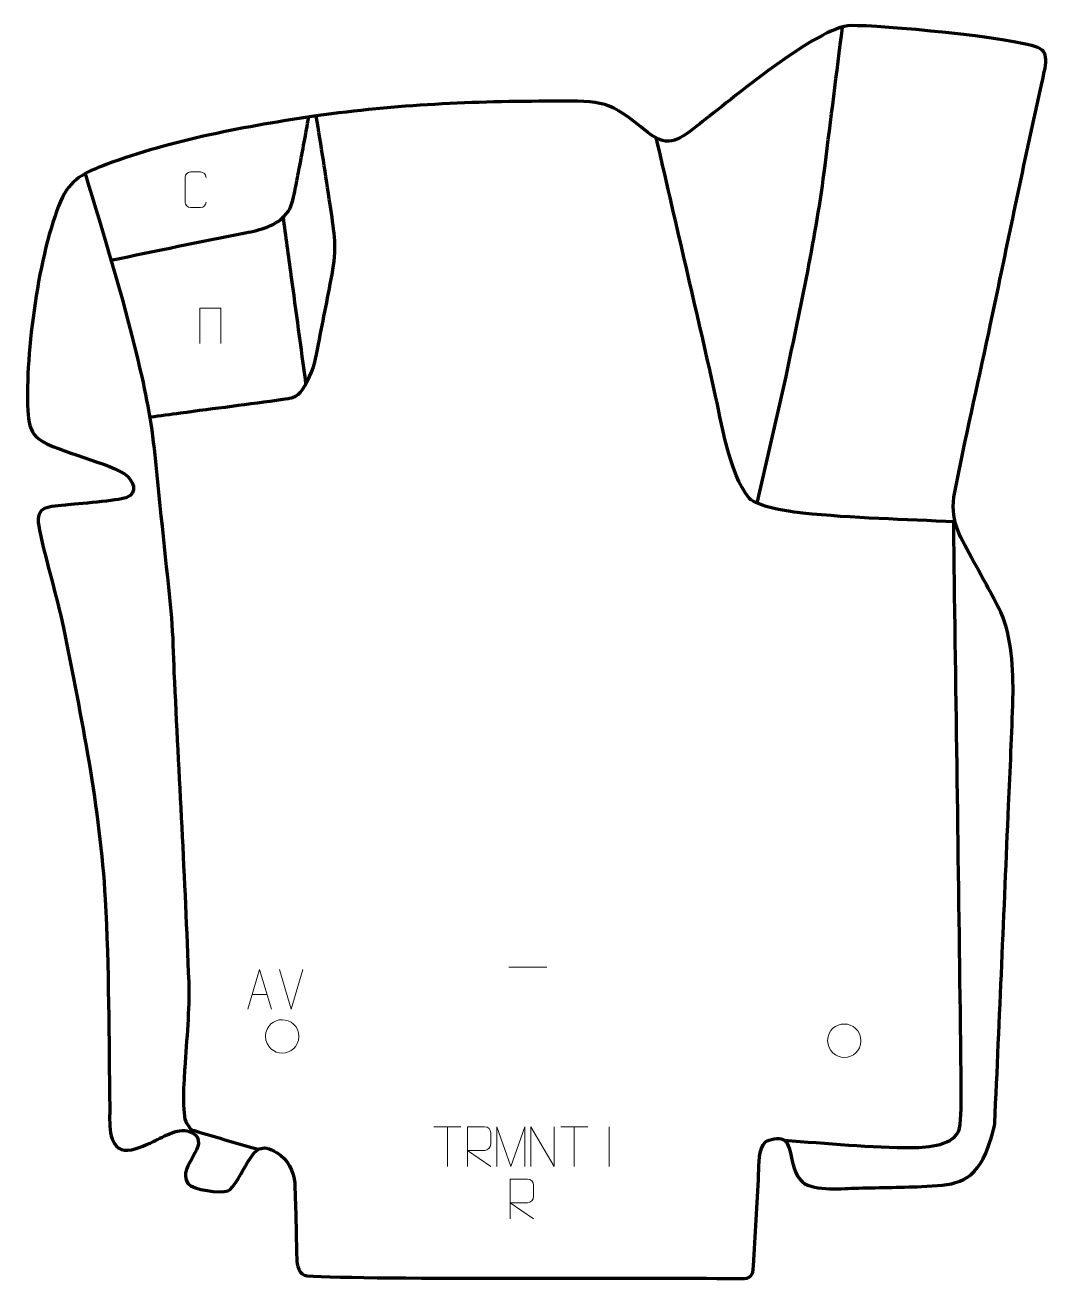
# Model space of a CAD drawing. Header units: millimetres. Extents: x 958 to 1601, y 124 to 915.
import ezdxf

# ---------------------------------------------------------------- set-up
doc = ezdxf.new("R2010")
doc.units = ezdxf.units.MM
doc.header["$MEASUREMENT"] = 0
doc.layers.add('layer 1', color=7, linetype='Continuous')
doc.layers.add('layer 2', color=7, linetype='Continuous')

msp = doc.modelspace()

# ---------------------------------------------------------------- linework, layer by layer
at = {"layer": 'layer 1', "color": 140, "lineweight": 158}
for points, knots in [([(1419.4101, 613.8107), (1419.4101, 613.8107), (1437.6957, 693.7138), (1437.6957, 693.7138), (1437.6957, 693.7138), (1446.7278, 738.579), (1456.5458, 781.0976), (1462.1335, 826.5988), (1462.1335, 826.5988), (1465.8145, 855.7074), (1469.495, 884.8161), (1473.1757, 913.9246)], [0, 0, 0, 0, 0.25, 0.25, 0.25, 0.25, 0.5, 0.5, 0.5, 0.5, 1, 1, 1, 1]), ([(1012.0687, 766.9496), (1040.3212, 772.9698), (1068.4039, 778.6228), (1096.7349, 784.2297), (1096.7349, 784.2297), (1105.9893, 786.0618), (1116.5943, 788.5604), (1122.7232, 796.3326), (1122.7232, 796.3326), (1122.7232, 796.3326), (1123.8928, 797.9096), (1123.8928, 797.9096), (1123.8928, 797.9096), (1126.5019, 801.7877), (1127.3056, 807.5241), (1128.2528, 812.0614), (1128.2528, 812.0614), (1129.2104, 816.5478), (1130.019, 821.0729), (1130.8704, 825.581), (1130.8704, 825.581), (1132.9538, 836.0569), (1134.8989, 846.6288), (1136.6952, 857.1605)], [0, 0, 0, 0, 0.14285714, 0.14285714, 0.14285714, 0.14285714, 0.28571429, 0.28571429, 0.28571429, 0.28571429, 0.42857143, 0.42857143, 0.42857143, 0.42857143, 0.57142857, 0.57142857, 0.57142857, 0.57142857, 0.71428571, 0.71428571, 0.71428571, 0.71428571, 1, 1, 1, 1]), ([(1036.8229, 668.2799), (1043.1607, 669.1228), (1049.4985, 669.9656), (1055.8363, 670.8085), (1055.8363, 670.8085), (1077.36, 673.6666), (1098.9775, 676.3233), (1120.465, 679.3855), (1120.465, 679.3855), (1130.3811, 680.7987), (1131.1331, 682.2337), (1135.74, 690.5956), (1135.74, 690.5956), (1140.3112, 698.8925), (1141.1895, 704.8783), (1142.8948, 714.0374), (1142.8948, 714.0374), (1145.8107, 729.6982), (1149.1033, 745.2606), (1151.9595, 760.9106), (1151.9595, 760.9106), (1154.6813, 775.9633), (1152.3695, 787.2062), (1150.1996, 802.0453), (1150.1996, 802.0453), (1147.4783, 820.6563), (1144.4937, 839.2981), (1141.421, 857.8575)], [0, 0, 0, 0, 0.125, 0.125, 0.125, 0.125, 0.25, 0.25, 0.25, 0.25, 0.375, 0.375, 0.375, 0.375, 0.5, 0.5, 0.5, 0.5, 0.625, 0.625, 0.625, 0.625, 0.75, 0.75, 0.75, 0.75, 1, 1, 1, 1]), ([(1544.1432, 602.0642), (1512.4617, 603.7385), (1479.6069, 604.3561), (1448.1421, 607.6036), (1448.1421, 607.6036), (1440.6145, 608.3805), (1419.0682, 611.5647), (1414.3061, 617.119), (1414.3061, 617.119), (1401.4083, 633.0433), (1396.8979, 665.0906), (1392.3345, 685.3064), (1392.3345, 685.3064), (1380.6418, 737.1054), (1368.5205, 788.8064), (1356.6489, 840.5645), (1356.6489, 840.5645), (1356.3625, 841.8134), (1356.0761, 843.0622), (1355.7898, 844.3111)], [0, 0, 0, 0, 0.16666667, 0.16666667, 0.16666667, 0.16666667, 0.33333333, 0.33333333, 0.33333333, 0.33333333, 0.5, 0.5, 0.5, 0.5, 0.66666667, 0.66666667, 0.66666667, 0.66666667, 1, 1, 1, 1]), ([(995.7944, 821.5234), (1007.4768, 782.5334), (1019.3274, 744.9893), (1028.7501, 705.2786), (1028.7501, 705.2786), (1033.7761, 684.0971), (1037.4635, 666.1138), (1039.6244, 644.348), (1039.6244, 644.348), (1043.0253, 610.1336), (1046.9031, 575.8338), (1050.122, 541.6338), (1050.122, 541.6338), (1051.1654, 530.5463), (1051.2367, 518.4276), (1051.772, 507.1767), (1051.772, 507.1767), (1054.8689, 442.2162), (1058.6358, 377.1276), (1061.0512, 312.1557), (1061.0512, 312.1557), (1061.6283, 294.9211), (1059.722, 275.6445), (1058.5785, 258.2834), (1058.5785, 258.2834), (1058.1333, 251.5248), (1056.4471, 227.9942), (1059.7316, 223.2588), (1059.7316, 223.2588), (1063.2682, 218.1599), (1061.7139, 219.3949), (1067.6427, 217.6362), (1067.6427, 217.6362), (1079.4479, 214.1345), (1091.262, 210.6659), (1103.0724, 207.1821), (1103.0724, 207.1821), (1103.0724, 207.1821), (1104.9086, 206.64), (1104.9086, 206.64)], [0, 0, 0, 0, 0.09090909, 0.09090909, 0.09090909, 0.09090909, 0.18181818, 0.18181818, 0.18181818, 0.18181818, 0.27272727, 0.27272727, 0.27272727, 0.27272727, 0.36363636, 0.36363636, 0.36363636, 0.36363636, 0.45454545, 0.45454545, 0.45454545, 0.45454545, 0.54545455, 0.54545455, 0.54545455, 0.54545455, 0.63636364, 0.63636364, 0.63636364, 0.63636364, 0.72727273, 0.72727273, 0.72727273, 0.72727273, 0.81818182, 0.81818182, 0.81818182, 0.81818182, 1, 1, 1, 1]), ([(1120.4814, 794.4586), (1122.1548, 782.1345), (1123.8281, 769.8103), (1125.5014, 757.4862), (1125.5014, 757.4862), (1128.5908, 734.7341), (1131.68, 711.9818), (1134.7693, 689.2296)], [0, 0, 0, 0, 0.33333333, 0.33333333, 0.33333333, 0.33333333, 1, 1, 1, 1]), ([(1436.4922, 212.486), (1463.0014, 210.5998), (1491.1211, 207.7881), (1517.5953, 207.8815), (1517.5953, 207.8815), (1526.4858, 207.9128), (1544.507, 209.173), (1546.836, 219.9759), (1546.836, 219.9759), (1548.2855, 226.6998), (1548.0237, 237.4167), (1547.9782, 244.7856), (1547.9782, 244.7856), (1546.9079, 348.3316), (1545.2497, 451.946), (1543.8454, 555.4949), (1543.8454, 555.4949), (1543.6308, 571.3231), (1543.416, 587.1514), (1543.2007, 602.9797)], [0, 0, 0, 0, 0.16666667, 0.16666667, 0.16666667, 0.16666667, 0.33333333, 0.33333333, 0.33333333, 0.33333333, 0.5, 0.5, 0.5, 0.5, 0.66666667, 0.66666667, 0.66666667, 0.66666667, 1, 1, 1, 1])]:
    msp.add_open_spline(points, degree=3, knots=knots, dxfattribs=at)
at = {"layer": 'layer 2', "color": 242, "lineweight": 158}
msp.add_open_spline([(1409.1653, 125.3095), (1368.8261, 126.0832), (1173.5113, 124.484), (1135.7244, 127.0266), (1135.7244, 127.0266), (1130.6358, 127.3691), (1129.2155, 134.0365), (1129.1234, 137.977), (1129.1234, 137.977), (1128.7409, 154.3076), (1128.6457, 167.517), (1127.888, 185.3566), (1127.888, 185.3566), (1127.2906, 192.8835), (1123.4159, 200.5433), (1116.8839, 204.528), (1116.8839, 204.528), (1106.4818, 210.7291), (1103.4854, 207.1409), (1097.7426, 197.7781), (1097.7426, 197.7781), (1095.713, 194.3357), (1089.0769, 181.5985), (1085.782, 180.5549), (1085.782, 180.5549), (1080.88, 179.0022), (1063.9199, 181.0498), (1060.6172, 185.1732), (1060.6172, 185.1732), (1056.7323, 191.5762), (1060.8123, 196.6511), (1063.9676, 202.5202), (1063.9676, 202.5202), (1066.7288, 207.6564), (1070.0001, 213.7188), (1063.0422, 217.2979), (1063.0422, 217.2979), (1055.1965, 221.3336), (1045.7871, 214.951), (1038.6941, 211.6444), (1038.6941, 211.6444), (1033.766, 209.3471), (1026.0149, 205.7524), (1020.5246, 206.1728), (1020.5246, 206.1728), (1009.6819, 208.274), (1011.3833, 224.6952), (1011.2691, 232.9302), (1011.2691, 232.9302), (1010.6687, 276.2648), (1010.8393, 321.4836), (1008.4223, 364.4748), (1008.4223, 364.4748), (1005.0771, 422.0141), (993.3936, 478.9047), (982.0981, 535.3171), (982.0981, 535.3171), (977.7047, 556.0269), (971.3392, 576.2388), (966.9917, 596.9037), (966.9917, 596.9037), (963.8578, 611.8003), (970.2563, 611.3784), (983.3079, 612.7122), (983.3079, 612.7122), (990.472, 613.4397), (1016.5984, 615.4513), (1021.5902, 617.3038), (1021.5902, 617.3038), (1029.8065, 620.3531), (1026.1683, 628.5057), (1020.6194, 632.3888), (1020.6194, 632.3888), (1006.6095, 640.8594), (973.8494, 647.2052), (964.839, 655.7637), (964.839, 655.7637), (961.2544, 659.1686), (959.9393, 665.4766), (959.6221, 672.358), (959.6221, 672.358), (957.9336, 708.9941), (966.6673, 771.968), (980.3278, 804.0829), (980.3278, 804.0829), (986.5631, 818.2613), (995.2141, 822.0423), (1009.0434, 827.2629), (1009.0434, 827.2629), (1050.0094, 842.7276), (1098.39, 851.5804), (1141.5012, 857.8693), (1141.5012, 857.8693), (1192.3412, 865.0936), (1240.1333, 867.0858), (1291.3691, 867.1678), (1291.3691, 867.1678), (1322.2944, 867.2172), (1325.8739, 867.8669), (1350.3615, 847.5419), (1350.3615, 847.5419), (1364.1319, 836.5321), (1371.1852, 843.8255), (1383.1495, 852.9485), (1383.1495, 852.9485), (1401.7423, 867.126), (1457.294, 914.4001), (1478.6225, 914.7986), (1478.6225, 914.7986), (1496.4003, 915.1309), (1580.6356, 907.4232), (1596.2165, 900.9471), (1596.2165, 900.9471), (1600.741, 898.883), (1601.3753, 896.5619), (1601.358, 891.6559), (1601.358, 891.6559), (1601.0272, 887.4637), (1598.8853, 879.1468), (1597.9024, 874.7146), (1597.9024, 874.7146), (1586.6092, 823.6831), (1576.2018, 772.2913), (1565.3016, 721.1468), (1565.3016, 721.1468), (1558.1853, 687.7896), (1550.5319, 654.2343), (1543.8872, 620.8176), (1543.8872, 620.8176), (1540.6181, 603.4063), (1546.475, 594.5245), (1554.4418, 579.7575), (1554.4418, 579.7575), (1560.6009, 568.3624), (1567.2739, 556.87), (1572.8813, 545.2226), (1572.8813, 545.2226), (1579.9325, 529.4595), (1581.0047, 509.9298), (1580.5699, 490.861), (1580.5699, 490.861), (1580.0353, 468.5066), (1578.8056, 445.7343), (1577.8551, 423.3706), (1577.8551, 423.3706), (1575.0189, 356.6361), (1572.1697, 289.8771), (1569.1372, 223.1516), (1569.1372, 223.1516), (1568.9917, 219.9491), (1564.8737, 207.6902), (1563.4351, 204.3142), (1563.4351, 204.3142), (1554.6839, 184.3139), (1541.9625, 184.18), (1522.8564, 183.3332), (1522.8564, 183.3332), (1508.9258, 182.7159), (1494.5621, 182.653), (1480.5657, 182.3093), (1480.5657, 182.3093), (1471.5178, 182.0397), (1453.0212, 180.1141), (1446.5867, 187.4513), (1446.5867, 187.4513), (1441.1768, 193.6201), (1441.6915, 202.7694), (1438.3563, 210.4787), (1438.3563, 210.4787), (1437.7542, 211.8703), (1436.9753, 212.1895), (1435.6293, 212.9957), (1435.6293, 212.9957), (1433.3966, 214.3331), (1426.599, 213.1927), (1424.6539, 211.4301), (1424.6539, 211.4301), (1420.05, 207.2581), (1420.6588, 197.25), (1420.3176, 191.3053), (1420.3176, 191.3053), (1419.2192, 172.0859), (1418.3074, 152.5781), (1417.0401, 133.2481), (1417.0401, 133.2481), (1416.645, 127.2203), (1415.7086, 125.184), (1409.1653, 125.3095)], degree=3, knots=[0, 0, 0, 0, 0.02083333, 0.02083333, 0.02083333, 0.02083333, 0.04166667, 0.04166667, 0.04166667, 0.04166667, 0.0625, 0.0625, 0.0625, 0.0625, 0.08333333, 0.08333333, 0.08333333, 0.08333333, 0.10416667, 0.10416667, 0.10416667, 0.10416667, 0.125, 0.125, 0.125, 0.125, 0.14583333, 0.14583333, 0.14583333, 0.14583333, 0.16666667, 0.16666667, 0.16666667, 0.16666667, 0.1875, 0.1875, 0.1875, 0.1875, 0.20833333, 0.20833333, 0.20833333, 0.20833333, 0.22916667, 0.22916667, 0.22916667, 0.22916667, 0.25, 0.25, 0.25, 0.25, 0.27083333, 0.27083333, 0.27083333, 0.27083333, 0.29166667, 0.29166667, 0.29166667, 0.29166667, 0.3125, 0.3125, 0.3125, 0.3125, 0.33333333, 0.33333333, 0.33333333, 0.33333333, 0.35416667, 0.35416667, 0.35416667, 0.35416667, 0.375, 0.375, 0.375, 0.375, 0.39583333, 0.39583333, 0.39583333, 0.39583333, 0.41666667, 0.41666667, 0.41666667, 0.41666667, 0.4375, 0.4375, 0.4375, 0.4375, 0.45833333, 0.45833333, 0.45833333, 0.45833333, 0.47916667, 0.47916667, 0.47916667, 0.47916667, 0.5, 0.5, 0.5, 0.5, 0.52083333, 0.52083333, 0.52083333, 0.52083333, 0.54166667, 0.54166667, 0.54166667, 0.54166667, 0.5625, 0.5625, 0.5625, 0.5625, 0.58333333, 0.58333333, 0.58333333, 0.58333333, 0.60416667, 0.60416667, 0.60416667, 0.60416667, 0.625, 0.625, 0.625, 0.625, 0.64583333, 0.64583333, 0.64583333, 0.64583333, 0.66666667, 0.66666667, 0.66666667, 0.66666667, 0.6875, 0.6875, 0.6875, 0.6875, 0.70833333, 0.70833333, 0.70833333, 0.70833333, 0.72916667, 0.72916667, 0.72916667, 0.72916667, 0.75, 0.75, 0.75, 0.75, 0.77083333, 0.77083333, 0.77083333, 0.77083333, 0.79166667, 0.79166667, 0.79166667, 0.79166667, 0.8125, 0.8125, 0.8125, 0.8125, 0.83333333, 0.83333333, 0.83333333, 0.83333333, 0.85416667, 0.85416667, 0.85416667, 0.85416667, 0.875, 0.875, 0.875, 0.875, 0.89583333, 0.89583333, 0.89583333, 0.89583333, 0.91666667, 0.91666667, 0.91666667, 0.91666667, 0.9375, 0.9375, 0.9375, 0.9375, 0.95833333, 0.95833333, 0.95833333, 0.95833333, 1, 1, 1, 1], dxfattribs=at)
at = {"layer": 'layer 2', "color": 250, "lineweight": 9}
for points, knots in [([(1072.0694, 803.6485), (1071.9442, 801.5675), (1070.442, 800.2423), (1068.5183, 800.2326), (1068.5183, 800.2326), (1066.4297, 800.2329), (1064.3411, 800.2329), (1062.2528, 800.2326), (1062.2528, 800.2326), (1060.5286, 800.1382), (1058.7622, 801.8261), (1058.7722, 803.6329), (1058.7722, 803.6329), (1058.7726, 808.8011), (1058.7726, 813.9688), (1058.7722, 819.1362), (1058.7722, 819.1362), (1058.776, 821.0513), (1060.3405, 822.5912), (1062.2684, 822.5791), (1062.2684, 822.5791), (1064.3514, 822.5791), (1066.4349, 822.5791), (1068.5183, 822.5791), (1068.5183, 822.5791), (1070.2618, 822.6109), (1072.0455, 821.275), (1072.0694, 819.0916)], [0, 0, 0, 0, 0.125, 0.125, 0.125, 0.125, 0.25, 0.25, 0.25, 0.25, 0.375, 0.375, 0.375, 0.375, 0.5, 0.5, 0.5, 0.5, 0.625, 0.625, 0.625, 0.625, 0.75, 0.75, 0.75, 0.75, 1, 1, 1, 1]), ([(1068.1, 714.5076), (1068.1, 714.5076), (1068.1, 736.8579), (1068.1, 736.8579), (1068.1, 736.8579), (1068.1, 736.8579), (1081.2183, 736.8579), (1081.2183, 736.8579), (1081.2183, 736.8579), (1081.2183, 736.8579), (1081.2183, 714.5076), (1081.2183, 714.5076)], [0, 0, 0, 0, 0.25, 0.25, 0.25, 0.25, 0.5, 0.5, 0.5, 0.5, 1, 1, 1, 1]), ([(1098.3219, 295.069), (1098.3219, 295.069), (1105.6929, 320.0225), (1105.6929, 320.0225), (1105.6929, 320.0225), (1105.6929, 320.0225), (1113.2628, 295.069), (1113.2628, 295.069)], [0, 0, 0, 0, 0.33333333, 0.33333333, 0.33333333, 0.33333333, 1, 1, 1, 1]), ([(1109.4984, 278.0079), (1109.5691, 284.6483), (1114.8431, 288.4943), (1119.9984, 288.3973), (1119.9984, 288.3973), (1125.1537, 288.4943), (1130.4277, 284.4309), (1130.4984, 277.7905), (1130.4984, 277.7905), (1130.1282, 271.4612), (1125.6863, 267.4305), (1119.9984, 267.4011), (1119.9984, 267.4011), (1114.8431, 267.3041), (1109.5691, 271.3675), (1109.4984, 278.0079)], [0, 0, 0, 0, 0.2, 0.2, 0.2, 0.2, 0.4, 0.4, 0.4, 0.4, 0.6, 0.6, 0.6, 0.6, 1, 1, 1, 1]), ([(1463.7824, 275.3161), (1463.8531, 281.9565), (1469.1271, 285.8025), (1474.2824, 285.7055), (1474.2824, 285.7055), (1479.4377, 285.8025), (1484.7117, 281.7391), (1484.7824, 275.0987), (1484.7824, 275.0987), (1484.4122, 268.7694), (1479.9703, 264.7387), (1474.2824, 264.7093), (1474.2824, 264.7093), (1469.1271, 264.6123), (1463.8531, 268.6757), (1463.7824, 275.3161)], [0, 0, 0, 0, 0.2, 0.2, 0.2, 0.2, 0.4, 0.4, 0.4, 0.4, 0.6, 0.6, 0.6, 0.6, 1, 1, 1, 1]), ([(1236.7789, 196.0319), (1236.7789, 196.0319), (1236.7789, 220.9854), (1236.7789, 220.9854), (1236.7789, 220.9854), (1240.3737, 220.9854), (1243.9692, 220.9854), (1247.5644, 220.9854), (1247.5644, 220.9854), (1249.8897, 220.9477), (1251.447, 219.4577), (1251.4429, 217.0913), (1251.4429, 217.0913), (1251.4425, 215.0558), (1251.4425, 211.9964), (1251.4429, 209.9604), (1251.4429, 209.9604), (1251.4364, 208.0849), (1249.6241, 206.1431), (1247.6146, 206.124), (1247.6146, 206.124), (1247.6146, 206.124), (1236.7789, 206.124), (1236.7789, 206.124), (1236.7789, 206.124), (1236.7789, 206.124), (1251.4336, 196.0319), (1251.4336, 196.0319)], [0, 0, 0, 0, 0.125, 0.125, 0.125, 0.125, 0.25, 0.25, 0.25, 0.25, 0.375, 0.375, 0.375, 0.375, 0.5, 0.5, 0.5, 0.5, 0.625, 0.625, 0.625, 0.625, 0.75, 0.75, 0.75, 0.75, 1, 1, 1, 1]), ([(1255.2684, 196.0297), (1255.2684, 196.0297), (1255.2684, 220.9876), (1255.2684, 220.9876), (1255.2684, 220.9876), (1255.2684, 220.9876), (1264.1935, 196.0297), (1264.1935, 196.0297), (1264.1935, 196.0297), (1264.1935, 196.0297), (1272.9534, 220.9871), (1272.9534, 220.9871), (1272.9534, 220.9871), (1272.9534, 220.9871), (1272.9534, 196.0297), (1272.9534, 196.0297)], [0, 0, 0, 0, 0.2, 0.2, 0.2, 0.2, 0.4, 0.4, 0.4, 0.4, 0.6, 0.6, 0.6, 0.6, 1, 1, 1, 1]), ([(1276.7835, 196.0319), (1276.7835, 196.0319), (1276.7835, 220.9854), (1276.7835, 220.9854), (1276.7835, 220.9854), (1276.7835, 220.9854), (1291.4383, 196.0319), (1291.4383, 196.0319), (1291.4383, 196.0319), (1291.4383, 196.0319), (1291.4383, 220.9854), (1291.4383, 220.9854)], [0, 0, 0, 0, 0.25, 0.25, 0.25, 0.25, 0.5, 0.5, 0.5, 0.5, 1, 1, 1, 1]), ([(1263.7789, 163.0319), (1263.7789, 163.0319), (1263.7789, 187.9854), (1263.7789, 187.9854), (1263.7789, 187.9854), (1267.3737, 187.9854), (1270.9692, 187.9854), (1274.5644, 187.9854), (1274.5644, 187.9854), (1276.8897, 187.9477), (1278.447, 186.4577), (1278.4429, 184.0913), (1278.4429, 184.0913), (1278.4425, 182.0558), (1278.4425, 178.9964), (1278.4429, 176.9604), (1278.4429, 176.9604), (1278.4364, 175.0849), (1276.6241, 173.1431), (1274.6146, 173.124), (1274.6146, 173.124), (1274.6146, 173.124), (1263.7789, 173.124), (1263.7789, 173.124), (1263.7789, 173.124), (1263.7789, 173.124), (1278.4336, 163.0319), (1278.4336, 163.0319)], [0, 0, 0, 0, 0.125, 0.125, 0.125, 0.125, 0.25, 0.25, 0.25, 0.25, 0.375, 0.375, 0.375, 0.375, 0.5, 0.5, 0.5, 0.5, 0.625, 0.625, 0.625, 0.625, 0.75, 0.75, 0.75, 0.75, 1, 1, 1, 1])]:
    msp.add_open_spline(points, degree=3, knots=knots, dxfattribs=at)
for points in [[(1125.6814, 295.0617), (1125.6814, 295.0617), (1118.3596, 320.0153), (1118.3596, 320.0153)], [(1133.0033, 320.0153), (1133.0033, 320.0153), (1125.6815, 295.0617), (1125.6815, 295.0617)], [(1262.7513, 321.5399), (1262.7513, 321.5399), (1286.7293, 321.5399), (1286.7293, 321.5399)], [(1101.0445, 304.3184), (1101.0445, 304.3184), (1110.5402, 304.3184), (1110.5402, 304.3184)], [(1215.6173, 220.9619), (1215.6173, 220.9619), (1232.6045, 220.9619), (1232.6045, 220.9619)], [(1224.1111, 196.0319), (1224.1111, 196.0319), (1224.1111, 220.9854), (1224.1111, 220.9854)], [(1295.6173, 220.9619), (1295.6173, 220.9619), (1312.6045, 220.9619), (1312.6045, 220.9619)], [(1304.1111, 196.0319), (1304.1111, 196.0319), (1304.1111, 220.9854), (1304.1111, 220.9854)], [(1326.1109, 220.9957), (1326.1109, 220.9957), (1326.1109, 196.0216), (1326.1109, 196.0216)]]:
    msp.add_open_spline(points, degree=3, dxfattribs=at)

doc.saveas('drawing.dxf')
